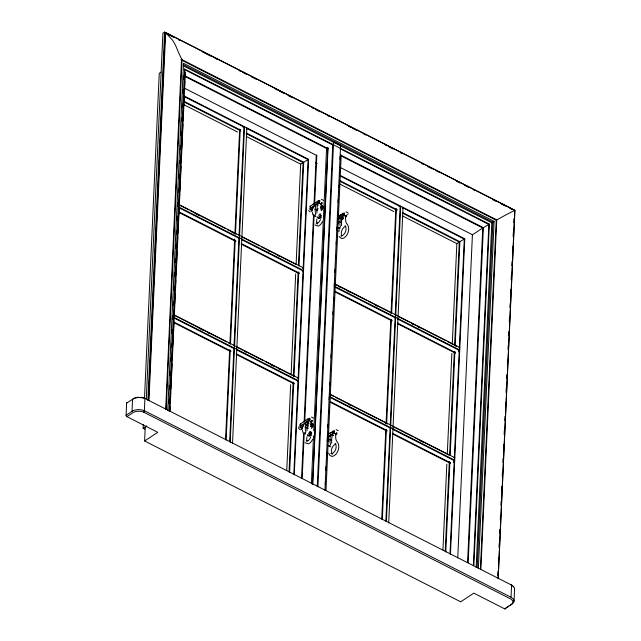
<?xml version="1.0" encoding="UTF-8"?>
<svg xmlns="http://www.w3.org/2000/svg" width="641" height="641" viewBox="0 0 641 641"><rect width="100%" height="100%" fill="white"/><g stroke="black" fill="none" stroke-linecap="round" stroke-linejoin="round"><path stroke-width="0.96" d="M302.464 427.884A1.899 1.098 2.2 0 1 300.26 427.427A1.899 1.098 2.2 0 1 300.349 426.089L300.437 423.925L308.457 418.549L309.258 418.733A1.33 0.673 -63 0 1 309.811 419.655L309.579 420.248M311.871 210.152A1.899 1.098 2.2 0 1 310.02 209.519A1.899 1.098 2.2 0 1 310.244 208.309L310.324 206.146L318.345 200.769L318.906 201.074M302.72 427.259L302.8 425.095M312.64 208.758L312.439 207.436A1.138 0.657 2.2 0 1 311.31 207.468M508.842 606.218L505.581 608.365A1.138 0.737 56.6 0 1 504.667 608.854L473.819 593.157L460.695 601.811L144.618 440.976L157.75 432.322L126.91 416.626A1.138 0.737 56.6 0 1 126.069 415.248L126.622 403.109L133.456 398.726M126.069 415.248L132.006 411.338L132.559 399.199A9.327 5.352 2.6 0 1 144.914 398.558L144.361 410.689A1.146 0.521 -66.5 0 1 143.664 412.139L142.823 411.834A8.181 4.695 2.6 0 0 133.528 412.315L126.91 416.626M144.802 429.214L143.135 428.364L143.32 424.366M144.497 398.357L159.264 73.274L160.923 72.177M146.316 398.526L162.91 33.172L164.609 32.05L514.931 210.312L498.201 578.663M144.618 440.976L145.251 426.97M147.887 400.401L164.609 32.05M148.472 400.689L165.17 32.971L165.65 32.651L514.803 210.32L498.105 578.038M148.952 400.369L165.65 32.651L172.525 40.191A30.744 23.509 62 0 1 175.722 45.823L176.563 47.779A105.38 80.566 62 0 0 181.539 58.78L182.044 59.773L166.179 409.142M165.69 409.463L181.539 58.78M167.734 410.488L183.502 63.307L494.115 221.369L478.346 568.551M168.92 403.413L169.104 399.415M169.561 389.416L169.737 385.417M170.194 375.41L170.378 371.411M170.826 361.412L171.011 357.406M171.468 347.406L171.644 343.408M172.1 333.4L172.285 329.402M172.733 319.402L172.918 315.396M173.374 305.396L173.551 301.398M174.056 290.397L174.232 286.391M174.689 276.391L174.873 272.393M175.322 262.385L175.506 258.387M175.963 248.388L176.139 244.381M176.596 234.382L176.78 230.383M177.237 220.376L177.413 216.378M177.869 206.378L178.054 202.372M178.502 192.372L178.687 188.374M179.143 178.366L179.32 174.368M179.825 163.367L179.961 160.362M180.458 149.361L180.642 145.363M181.091 135.363L181.275 131.357M181.732 121.357L181.908 117.359M182.364 107.351L182.549 103.353M182.997 93.354L183.182 89.347M183.638 79.348L183.815 75.35M169.048 411.097L184.576 69.028L489.355 224.118L473.867 565.186M169.809 410.825L169.993 406.835M170.169 402.844L170.626 392.861M170.81 388.871L171.259 378.887M171.484 373.895L171.94 363.92M172.125 359.921L172.573 349.946M172.758 345.948L173.206 335.972M173.391 331.974L173.847 321.998M174.023 318L174.48 308.025M174.656 304.034L175.113 294.051M175.297 290.061L175.746 280.077M175.971 275.085L176.379 266.103M176.612 261.111L177.06 251.136M177.245 247.138L177.693 237.162M177.877 233.164L178.334 223.188M178.51 219.19L179.007 208.213M179.143 205.216L179.648 194.239M179.784 191.242L180.281 180.265M180.458 176.275L180.914 166.291M181.099 162.301L181.547 152.318M181.732 148.327L182.18 138.344M182.364 134.354L182.821 124.37M182.997 120.38L183.454 110.404M183.63 106.406L184.135 95.429M184.271 92.432L184.768 81.455M170.001 410.945L185.345 73.066L184.728 70.59M225.552 439.686L229.63 349.81M229.903 343.816L234.662 238.965M234.894 233.973L239.654 129.121M226.137 439.982L230.215 350.106M230.488 344.113L235.207 240.263M235.519 233.268L240.239 129.418M229.678 441.625L233.941 347.759M234.029 345.763L238.925 237.915M239.021 235.912L243.965 127.07L244.509 126.71L230.183 442.266M232.515 443.452L246.849 127.896L246.296 128.256M286.751 470.494L290.653 384.68M291.102 374.697L295.677 273.915M296.134 263.932L300.669 164.144L303.097 162.542L246.216 133.6M289.051 471.888L293.129 382.076M293.402 376.091L298.113 272.313M298.434 265.326L303.097 162.542M289.62 472.497L293.698 382.709M293.971 376.716L298.722 271.96M298.994 265.975L303.706 162.213L308.593 159.313L183.663 95.741M293.81 474.38L298.073 380.458M298.169 378.462L303.065 270.542M303.161 268.547L308.105 159.633L246.529 128.304M294.259 474.869L308.593 159.313M301.566 478.338L303.61 433.324M304.114 422.323L313.561 214.262M314.018 204.263L316.237 155.25L184.712 88.322M302.167 478.306L304.219 433.228M304.755 421.417L314.13 214.807M314.635 203.83L316.854 154.922M309.915 418.188L309.827 419.615M319.803 200.401L319.474 202.468M311.35 483.851L313.529 435.824M313.761 430.824L326.622 147.67M312.52 484.444L327.831 147.262M312.76 484.284L328.032 148.103M317.247 486.335L332.783 144.161M317.928 486.856L333.6 141.677L340.611 145.243L324.931 490.421M325.299 484.516L325.436 481.519M325.932 470.51L326.117 466.512M326.565 456.504L326.75 452.498M327.247 441.497L327.383 438.492M327.888 427.491L328.024 424.486M328.521 413.477L328.657 410.48M329.162 399.471L329.298 396.475M329.795 385.465L329.931 382.461M330.427 371.46L330.564 368.455M331.068 357.454L331.205 354.449M331.701 343.448L331.838 340.443M332.342 329.434L332.479 326.437M333.024 314.427L333.16 311.43M333.657 300.421L333.793 297.416M334.29 286.415L334.426 283.41M334.931 272.409L335.067 269.404M335.564 258.403L335.7 255.398M336.205 244.389L336.341 241.393M336.837 230.383L336.974 227.387M337.47 216.378L337.607 213.373M338.111 202.372L338.248 199.367M338.793 187.364L338.881 185.361M339.426 173.358L339.562 170.354M340.059 159.345L340.195 156.348M325.997 490.277L341.212 155.098M328.633 441.425L328.745 438.997M338.528 223.645L338.632 221.217M334.594 430.744L334.257 432.803A1.33 0.673 -63 0 1 333.056 433.596M344.481 212.956L344.289 214.711M345.707 215.953C345.491 218.749 345.138 222.299 347.358 224.486C350.627 228.901 347.422 237.763 341.917 238.692L339.009 236.569M335.82 433.741C335.604 436.529 335.251 440.087 337.47 442.266C340.74 446.681 337.527 455.543 332.03 456.472L329.746 455.278L328.753 453.027M381.732 519.162L385.818 429.286M386.09 423.292L390.802 319.434M391.074 313.449L395.834 208.589M382.316 519.458L386.395 429.582M386.667 423.589L391.387 319.731M391.707 312.744L396.418 208.886M385.858 521.101L390.081 428.236M390.217 425.239L395.112 317.391M395.201 315.388L400.144 206.546L400.697 206.178L386.363 521.742M388.702 522.928L403.029 207.372M442.939 549.97L446.833 464.156M447.29 454.173L451.865 353.383M452.274 344.409L456.849 243.62L459.277 242.018L402.396 213.068M445.231 551.364L449.309 461.552M449.581 455.567L454.293 351.781M454.613 344.802L459.277 242.018M445.799 551.973L449.878 462.177M450.198 455.198L454.91 351.436M455.182 345.451L459.893 241.689L464.773 238.789L339.842 175.217M449.99 553.856L454.261 459.934M454.349 457.93L459.252 350.018M459.341 348.023L464.284 239.109L402.716 207.78M450.447 554.345L464.773 238.789M457.754 557.814L472.425 234.726L340.002 167.341M467.577 562.349L482.761 227.988L341.012 155.859M468.162 562.63L483.378 227.659L489.355 224.118M473.378 565.506L488.867 224.438L340.042 148.704M476.159 567.389L491.807 222.812L494.115 221.369M477.216 567.349L492.897 222.171L183.174 64.565M480.438 568.599L496.254 220.232L496.743 219.911A105.597 4.92 -31.1 0 0 505.437 215.128L514.803 210.32L514.314 210.641M480.878 569.28L496.743 219.911L181.507 59.421L180.954 59.781M497.753 575.362L497.937 571.363M498.386 561.372L498.57 557.374M499.027 547.382L499.203 543.384M499.66 533.392L499.844 529.394M500.292 519.402L500.477 515.404M500.925 505.412L501.11 501.414M501.566 491.423L501.791 486.431M502.248 476.439L502.424 472.441M502.881 462.449L503.065 458.451M503.514 448.46L503.698 444.461M504.155 434.47L504.331 430.472M504.788 420.48L504.972 416.482M505.42 406.49L505.605 402.492M506.053 392.5L506.238 388.502M506.694 378.51L506.871 374.512M507.376 363.519L507.552 359.529M508.009 349.529L508.193 345.539M508.642 335.539L508.826 331.549M509.283 321.55L509.459 317.559M509.916 307.568L510.092 303.57M510.548 293.578L510.733 289.58M511.181 279.588L511.366 275.59M511.822 265.598L511.999 261.6M512.504 250.607L512.68 246.609M513.137 236.617L513.321 232.619M513.77 222.627L513.954 218.629M510.468 605.144L512.095 604.07A8.365 4.799 2.6 0 0 511.029 597.276L511.574 585.137L510.861 584.672M514.026 601.242L514.579 589.111M185.345 73.066L184.969 74.973M342.735 215.352L342.743 215.472A1.33 0.673 -63 0 0 344.145 215.023L344.289 214.719A1.33 0.673 -63 0 1 343.52 215.785L337.887 219.559M298.802 426.874L298.77 428.324M309.419 419.927C307.88 421.393 310.02 420.055 309.283 419.182M309.475 419.727L309.258 419.23M179.504 207.388L303.538 270.502L302.985 270.887A3.045 1.546 -63 0 1 302.889 271.247M297.761 381.844A3.045 1.546 -63 0 0 297.985 381.115L298.538 380.73L173.607 317.159M458.611 351.813A3.045 1.546 -63 0 0 459.172 350.363L459.725 349.978L334.794 286.407M454.068 460.951A3.045 1.546 -63 0 0 454.165 460.591L454.717 460.206L329.786 396.635M316.902 218.901L316.55 221.546L317.575 224.021L316.149 223.3L318.425 222.788L320.62 219.591M307.015 436.689L306.662 439.333L307.151 441.272M338.801 231.786L339.313 229.887M346.356 215.737L345.876 216.514M309.715 419.975L309.723 419.951A1.33 0.673 -63 0 1 308.529 421.153M334.137 432.33L333.192 432.963M311.782 432.819L311.614 433.276A2.756 1.402 -63 0 1 310.661 434.774L310.508 434.91A4.615 2.34 -63 0 1 308.537 435.744L308.129 435.632A6.41 3.253 -63 0 1 307.295 434.806M327.928 441.577L328.096 441.12A3.013 1.53 -63 0 0 327.759 438.716M334.482 432.21L334.498 432.17A1.33 0.673 -63 0 0 333.929 431.289L333.128 431.105L327.519 434.87M348.055 213.982L347.734 214.607M342.647 214.198C341.869 216.273 344.505 213.782 342.999 213.79M343.231 214.495L343.296 215.4M345.9 215.913L346.028 215.64A1.33 0.673 -63 0 1 345.267 216.682L345.852 216.979A1.33 0.673 -63 0 0 346.733 215.055M311.334 421.145L311.47 420.841A1.33 0.673 -63 0 1 310.476 422.018M310.733 437.378L308.537 440.575L306.254 441.08M322.575 221.626L320.548 224.638L318.297 226.129L314.995 224.959M312.688 439.406L310.661 442.426L308.401 443.909L305.1 442.739M321.445 203.71L321.694 202.86M343.784 215.08L343.921 214.038M336.229 434.045L336.365 433.004M339.61 215.624L339.906 215.288A1.354 0.689 -63 0 1 340.724 215.136M305.068 420.865L305.364 420.528A1.354 0.689 -63 0 1 306.086 420.296M312.343 210.288L311.133 211.49M301.855 428.749L301.246 429.27L302.456 428.068M329.875 433.212L330.019 433.068A1.354 0.689 -63 0 1 330.916 433.028M321.421 217.443L321.277 217.571A4.615 2.34 -63 0 1 319.298 218.413L318.897 218.301A6.41 3.253 -63 0 1 318.056 217.467A8.982 4.559 -63 0 1 317.864 217.059M301.262 428.621L301.759 428.22M321.494 204.102L321.95 202.893M336.196 433.308C337.358 432.507 336.461 435.247 335.82 434.294M313.249 204.872L314.787 203.838M310.244 208.309L318.265 202.933A1.33 0.673 -63 0 0 319.154 201.282A1.33 0.673 -63 0 0 318.345 200.769M338.208 216.546L343.015 213.325L343.824 213.509A1.33 0.673 -63 0 1 344.369 214.431M339.458 216.394L340.996 215.368M341.573 214.983L342.719 214.214M338.127 218.717L342.935 215.488A1.33 0.673 -63 0 0 343.824 213.838A1.33 0.673 -63 0 0 343.015 213.325M341.212 219.398L343.568 217.82M341.044 220.2L343.448 218.589M300.349 426.089L308.369 420.712A1.33 0.673 -63 0 0 309.266 419.062A1.33 0.673 -63 0 0 308.457 418.549M306.646 424.63L309.002 423.044M306.478 425.424L308.882 423.813M332.887 431.954L333.713 431.401M328.232 436.497L333.048 433.268A1.33 0.673 -63 0 0 333.937 431.617A1.33 0.673 -63 0 0 333.128 431.105M328 437.346L333.632 433.572A1.33 0.673 -63 0 0 334.386 432.531M182.044 59.773L181.555 60.094L496.254 220.232M184.576 69.028L184.087 69.348L332.911 145.074M314.875 209.262L316.926 209.823L316.518 210.096M339.53 221.802L341.581 222.371L341.164 222.635M303.105 268.379L303.65 268.01L178.727 204.439M143.135 428.364L146.893 425.888M472.225 234.935L482.761 227.988M304.988 427.042L307.039 427.603L306.622 427.876M329.642 439.59L331.693 440.151L331.277 440.423M454.285 458.083L454.83 457.714L329.899 394.143M504.667 608.854L511.734 604.134A7.219 4.142 2.6 0 0 510.933 599.087L143.664 412.147M317.928 203.846L316.638 204.359A1.378 0.697 -63 0 1 316.269 204.303M342.598 216.402L341.316 216.914M308.033 421.634L306.751 422.139A1.378 0.697 -63 0 1 306.382 422.082M332.711 434.189L331.421 434.694A1.378 0.697 -63 0 1 331.052 434.638M312.608 209.479L312.351 209.607A1.138 0.657 2.2 0 1 310.973 209.543A1.138 0.657 2.2 0 1 310.669 208.75L318.841 203.229L318.265 202.933M335.98 434.294L335.572 434.261M318.954 201.05L319.146 200.954A1.33 0.673 -63 0 1 319.699 201.875M320.933 205.416L321.077 205.352A2.756 1.402 -63 0 1 321.95 205.649L322.086 205.913A3.013 1.53 -63 0 1 320.837 209.855M311.919 423.645L312.063 423.581A2.756 1.402 -63 0 1 312.936 423.877L313.072 424.134A3.013 1.53 -63 0 1 311.446 428.46M333.176 435.584L333.713 435.415M339.177 228.252L339.321 228.212A1.354 0.689 -63 0 0 340.395 226.393A12.075 6.13 -63 0 1 339.882 222.748L339.994 220.32A12.075 6.13 -63 0 1 340.435 217.331M345.82 226.185C342.134 227.363 340.379 232.563 341.685 236.032M335.932 443.973C332.198 445.158 329.891 451.16 332.326 454.349M339.169 228.252L339.033 228.26A7.331 3.718 -63 0 1 337.318 226.746M300.325 429.758L298.97 428.845M340.788 235.84L341.469 236.024C345.251 234.87 347.47 228.813 345.074 225.648M330.9 453.62L331.573 453.804C335.363 452.658 337.583 446.593 335.179 443.428M309.964 211.907L308.658 210.544M346.452 215.344L346.597 216.065L345.828 216.706M311.887 420.568L311.951 421.474L311.189 421.858M243.941 127.062L243.965 127.07A3.045 1.747 2.6 0 0 242.787 126.862M400.12 206.538L400.144 206.546A3.045 1.747 2.6 0 0 398.966 206.338M165.17 32.971L174.072 37.498M178.527 39.766L180.305 40.671M202.572 52.009L210.593 56.087M215.047 58.347L216.826 59.26M239.093 70.59L240.872 71.496M242.659 72.401L247.114 74.668M251.56 76.936L256.015 79.196M275.614 89.171L277.393 90.077M279.172 90.982L283.626 93.249M288.081 95.517L292.536 97.785M312.127 107.752L313.914 108.658M315.692 109.563L320.147 111.83M327.271 115.46L329.049 116.366M348.648 126.333L350.427 127.239M352.213 128.152L356.66 130.411M363.792 134.041L365.57 134.947M385.169 144.922L386.948 145.828M388.726 146.733L393.181 149M400.305 152.622L402.091 153.528M421.682 163.503L423.469 164.408M427.916 166.676L432.371 168.944M436.825 171.203L438.604 172.109M456.424 181.179L459.982 182.989M464.437 185.257L468.892 187.525M473.346 189.792L475.125 190.697M492.937 199.76L496.503 201.57M500.958 203.838L505.404 206.106M509.859 208.373L511.646 209.278M183.238 65.791L491.807 222.812M185.329 75.999L328.104 148.656M340.595 155.01L483.378 227.659M184.993 76.463L327.639 149.049M315.572 162.79L317.287 163.663M184.063 96.519L244.75 127.391M340.251 175.995L400.929 206.867M183.446 101.022L240.463 130.035M246.697 133.208L303.706 162.213M339.634 180.498L397.532 209.96M402.877 212.684L459.893 241.689M183.999 101.935L240.88 130.884M339.297 180.962L396.178 209.903M183.35 104.443L237.563 132.03M246.448 136.557L300.669 164.144M339.53 183.919L393.742 211.506M402.636 216.033L456.849 243.62M321.413 199.279L323.409 200.345M346.084 211.834L348.079 212.9M319.322 202.981L321.069 203.87M343.993 215.536L345.747 216.426M320.596 204.118L321.181 204.423A1.33 0.673 -63 0 0 322.07 202.764M342.935 215.488L343.52 215.785M334.906 283.915L459.837 347.486L459.285 347.847A3.045 1.546 -63 0 0 459.22 347.574M179.079 204.92L188.895 209.911M190.681 210.817L225.488 228.533M227.267 229.438L235.303 233.524M241.545 236.705L259.397 245.783M261.175 246.697L295.982 264.404M335.267 284.396L366.5 300.284M368.279 301.19L391.483 313M398.622 316.63L409.327 322.078M411.113 322.992L445.92 340.7M447.698 341.605L455.735 345.691M195.128 213.429L199.591 215.705M231.713 232.05L236.176 234.318M268.299 250.663L270.085 251.576M277.224 255.206L279.011 256.112M338.817 286.551L340.603 287.456M347.743 291.086L349.529 292M375.41 305.164L377.188 306.077M411.995 323.785L413.774 324.691M418.236 326.966L420.023 327.872M454.822 345.579L456.608 346.485M178.951 207.748L239.638 238.62M241.417 239.534L302.993 270.863M335.139 287.224L395.817 318.096M397.604 319.01L459.172 350.339M178.775 211.762L235.88 240.824M241.232 243.548L299.243 273.066M334.955 291.238L392.068 320.3M397.42 323.024L455.422 352.542M178.743 212.387L235.856 241.449M241.208 244.173L299.211 273.683M334.923 291.855L392.036 320.917M397.388 323.649L455.39 353.159M173.719 314.667L298.65 378.246L298.097 378.607A3.045 1.546 -63 0 0 297.801 377.934M174.08 315.148L226.73 341.941M228.508 342.847L230.295 343.752M236.545 346.933L263.315 360.554M265.094 361.46L294.548 376.451M329.37 394.167L333.833 396.434M335.612 397.348L376.66 418.236M378.446 419.142L386.475 423.228M393.614 426.866L413.245 436.85M415.031 437.763L449.838 455.471M199.047 328.2L203.509 330.476M207.972 332.743L209.759 333.649M244.558 351.356L246.344 352.27M270.438 364.529L274.003 366.348M278.466 368.615L280.253 369.52M348.984 404.495L350.771 405.408M385.57 423.116L387.356 424.022M419.478 440.367L423.941 442.643M173.951 317.976L234.63 348.856M236.417 349.762L297.985 381.091M330.131 397.452L390.81 428.332M392.596 429.238L454.165 460.567M173.767 321.99L230.88 351.052M236.233 353.776L294.235 383.294M329.947 401.466L387.06 430.528M392.412 433.252L450.415 462.77M173.735 322.615L230.848 351.677M236.2 354.401L294.203 383.919M329.923 402.091L387.028 431.153M392.388 433.877L450.391 463.387M311.526 417.067L313.521 418.132M336.196 429.622L338.192 430.688M309.435 420.76L311.181 421.658M334.105 433.316L335.86 434.213M308.369 420.712L308.954 421.017L300.781 426.529A1.138 0.657 2.2 0 0 300.982 427.259A1.138 0.657 2.2 0 0 302.199 427.459M310.709 421.906L311.294 422.203A1.33 0.673 -63 0 0 312.087 420.079M333.048 433.268L333.632 433.572M335.379 434.462L335.964 434.758A1.33 0.673 -63 0 0 336.837 432.843M306.574 427.715L308.249 428.565M512.167 585.521A7.219 4.142 2.6 0 0 511.574 585.081L144.297 398.141A1.146 0.521 -66.5 0 1 144.914 398.558M511.029 597.276L144.361 410.689A9.327 5.352 2.6 0 0 132.006 411.338M319.322 201.554L319.378 201.627M126.622 403.109A1.138 0.737 56.6 0 1 127.543 402.628M134.161 398.317A8.181 4.695 2.6 0 1 134.93 397.973M135.772 397.692A8.181 4.695 2.6 0 1 138.6 397.228M140.595 397.268A8.181 4.695 2.6 0 1 143.456 397.837M511.574 585.137A8.365 4.799 2.6 0 1 514.467 589.736M513.04 586.507A7.219 4.142 2.6 0 1 513.313 587.036M308.505 423.028A1.378 0.697 -63 0 1 307.984 422.01M302.881 426.361A2.868 1.458 -63 0 1 302.576 427.042M300.06 425.568A2.868 1.458 -63 0 1 300.445 424.935M332.975 435.6A1.378 0.697 -63 0 1 332.607 434.878M335.996 433.741A1.33 0.673 -63 0 1 335.596 434.286M343.063 217.804A1.378 0.697 -63 0 1 342.494 217.099M300.341 425.263A1.899 1.098 2.2 0 1 300.437 423.925M302.288 425.295A1.138 0.657 2.2 0 1 301.703 425.312M300.765 424.695A1.138 0.657 2.2 0 1 300.869 424.366M313.048 207.251A2.868 1.458 -63 0 1 312.768 208.573M318.184 205.264A1.378 0.697 -63 0 1 317.832 204.816M319.603 202.195A1.33 0.673 -63 0 1 318.248 203.317M321.213 203.397A1.33 0.673 -63 0 1 320.812 203.942M339.954 228.845A7.331 3.718 -63 0 1 338.953 227.579M341.605 225.568A12.075 6.13 -63 0 1 341.525 223.581L341.637 221.153A12.075 6.13 -63 0 1 342.518 216.594M337.486 224.454A2.756 1.402 -63 0 0 337.815 223.797L337.983 223.34A3.013 1.53 -63 0 0 338.144 221.834M338.127 213.806A2.756 1.402 -63 0 1 338.264 213.95L338.4 214.214A3.013 1.53 -63 0 1 338.087 216.682M307.376 428.38A8.982 4.559 -63 0 1 307.616 427.683A6.41 3.253 -63 0 1 307.896 426.994M308.217 426.321A6.41 3.253 -63 0 1 308.585 425.664M310.629 424.558A1.442 0.737 -63 0 1 311.262 425.095A1.442 0.737 -63 0 1 310.757 426.569M310.524 423.493A4.615 2.34 -63 0 1 311.037 423.204L311.189 423.14A2.756 1.402 -63 0 1 312.063 423.437L312.199 423.693A3.013 1.53 -63 0 1 311.302 427.194M310.484 424.478A1.442 0.737 -63 0 1 311.117 425.023A1.442 0.737 -63 0 1 310.613 426.497M302.504 429.863A7.331 3.718 -63 0 0 304.491 433.5L304.779 433.452A1.354 0.689 -63 0 0 305.853 431.625A12.075 6.13 -63 0 1 305.348 427.988L305.453 425.56A12.075 6.13 -63 0 1 305.893 422.571M302.608 427.435A7.331 3.718 -63 0 1 303.105 424.807M307.976 421.826A12.075 6.13 -63 0 0 307.095 426.393L306.983 428.821A12.075 6.13 -63 0 0 307.063 430.8M305.412 434.085A7.331 3.718 -63 0 1 304.411 432.819M311.758 434.967A2.756 1.402 -63 0 1 311.534 435.223L311.382 435.351A4.615 2.34 -63 0 1 309.411 436.192L309.01 436.08A6.41 3.253 -63 0 1 308.169 435.247A8.982 4.559 -63 0 1 307.976 434.838M328.512 431.994A3.013 1.53 -63 0 1 328.537 433.372M328.192 434.462A3.013 1.53 -63 0 1 327.928 434.999M330.548 435.111A12.075 6.13 -63 0 0 330.107 438.099L329.995 440.527A12.075 6.13 -63 0 0 330.508 444.173A1.354 0.689 -63 0 1 329.426 445.992L329.145 446.04A7.331 3.718 -63 0 1 327.839 445.287M331.718 443.348A12.075 6.13 -63 0 1 331.637 441.361L331.742 438.933A12.075 6.13 -63 0 1 332.391 435.167M330.78 446.873A7.331 3.718 -63 0 1 329.482 446.12M312.504 209.647A7.331 3.718 -63 0 1 312.992 207.027M314.17 204.319A7.331 3.718 -63 0 1 314.955 203.085L315.252 202.748A1.354 0.689 -63 0 1 316.205 202.844M315.781 204.783A12.075 6.13 -63 0 0 315.348 207.772L315.236 210.2A12.075 6.13 -63 0 0 315.749 213.846A1.354 0.689 -63 0 1 314.667 215.664L314.386 215.713A7.331 3.718 -63 0 1 312.391 212.075M317.624 204.84A12.075 6.13 -63 0 0 316.983 208.613L316.87 211.033A12.075 6.13 -63 0 0 316.95 213.02M320.74 206.747A1.442 0.737 -63 0 1 320.845 208.477M316.021 216.546A7.331 3.718 -63 0 1 314.723 215.793M317.183 217.019A6.41 3.253 -63 0 0 318.024 217.852L318.425 217.964A4.615 2.34 -63 0 0 320.396 217.131L320.548 216.995A2.756 1.402 -63 0 0 321.502 215.496M321.55 205.993A4.615 2.34 -63 0 1 321.806 205.865L321.95 205.801A2.756 1.402 -63 0 1 322.824 206.098L322.96 206.354A3.013 1.53 -63 0 1 321.341 210.673M318.112 208.541A6.41 3.253 -63 0 0 317.503 209.903A8.982 4.559 -63 0 0 317.263 210.601M320.772 206.731A1.442 0.737 -63 0 1 320.861 208.061M309.891 206.939A1.899 1.098 2.2 0 1 310.324 206.146M454.108 457.586A3.045 1.546 -63 0 1 454.277 458.059M453.788 461.688A3.045 1.546 -63 0 1 453.411 462.377M402.869 208.157A3.045 1.747 2.6 0 1 403.037 208.605M246.521 128.472A3.045 1.747 2.6 0 1 246.857 129.137M302.937 267.882A3.045 1.546 -63 0 1 303.105 268.355M317.543 201.859C318.257 203.654 318.849 199.319 317.543 201.859M317.84 202.003C318.553 203.79 319.122 199.511 317.84 202.003M307.656 419.639C308.369 421.441 308.962 417.107 307.656 419.639M307.952 419.783C308.658 421.586 309.25 417.251 307.952 419.783M342.222 214.415C342.927 216.209 343.528 211.875 342.222 214.415M332.334 432.194C333.04 433.997 333.632 429.662 332.334 432.194M332.623 432.346C333.336 434.141 333.929 429.807 332.623 432.346M310.204 434.029A1.442 0.737 -63 0 0 310.701 431.778A1.442 0.737 -63 0 0 309.138 433.332A1.442 0.737 -63 0 0 310.204 434.029M310.108 433.981A1.442 0.737 -63 0 0 310.613 431.73A1.442 0.737 -63 0 0 309.042 433.284A1.442 0.737 -63 0 0 310.108 433.981M319.995 216.201A1.442 0.737 -63 0 0 320.5 213.95A1.442 0.737 -63 0 0 318.93 215.496A1.442 0.737 -63 0 0 319.995 216.201"/></g></svg>
